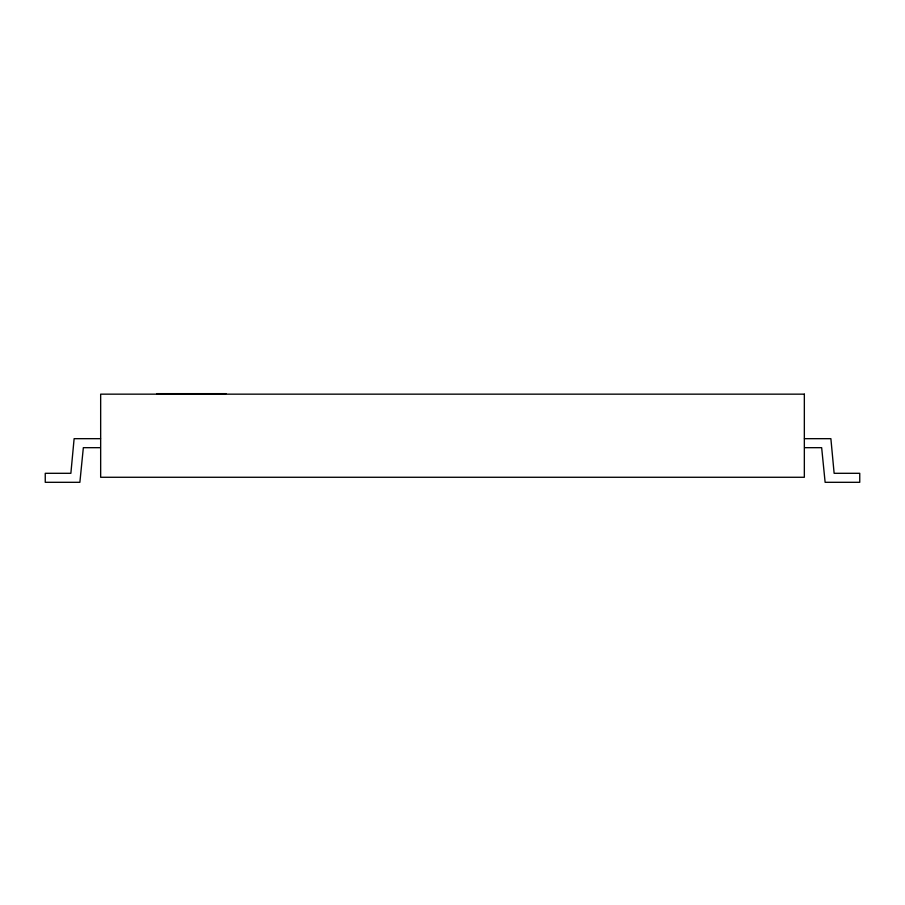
<?xml version="1.0" encoding="UTF-8"?>
<svg xmlns="http://www.w3.org/2000/svg" width="905" height="905" viewBox="0 0 905 905"><rect width="100%" height="100%" fill="white"/><g stroke="black" fill="none" stroke-linecap="round" stroke-linejoin="round"><path stroke-width="1.36" d="M156.689 393.652L225.956 393.652M100.546 438.676L74.12 438.676L70.873 473.304L45.25 473.304L45.25 482.308L79.878 482.308L83.339 447.681L100.206 447.681M804.455 438.676L830.881 438.676L834.127 473.304L859.75 473.304L859.75 482.308L825.122 482.308L821.661 447.681L804.794 447.681M804.341 394.161L100.659 394.161L100.659 477.274L804.341 477.274L804.341 394.161"/></g></svg>
